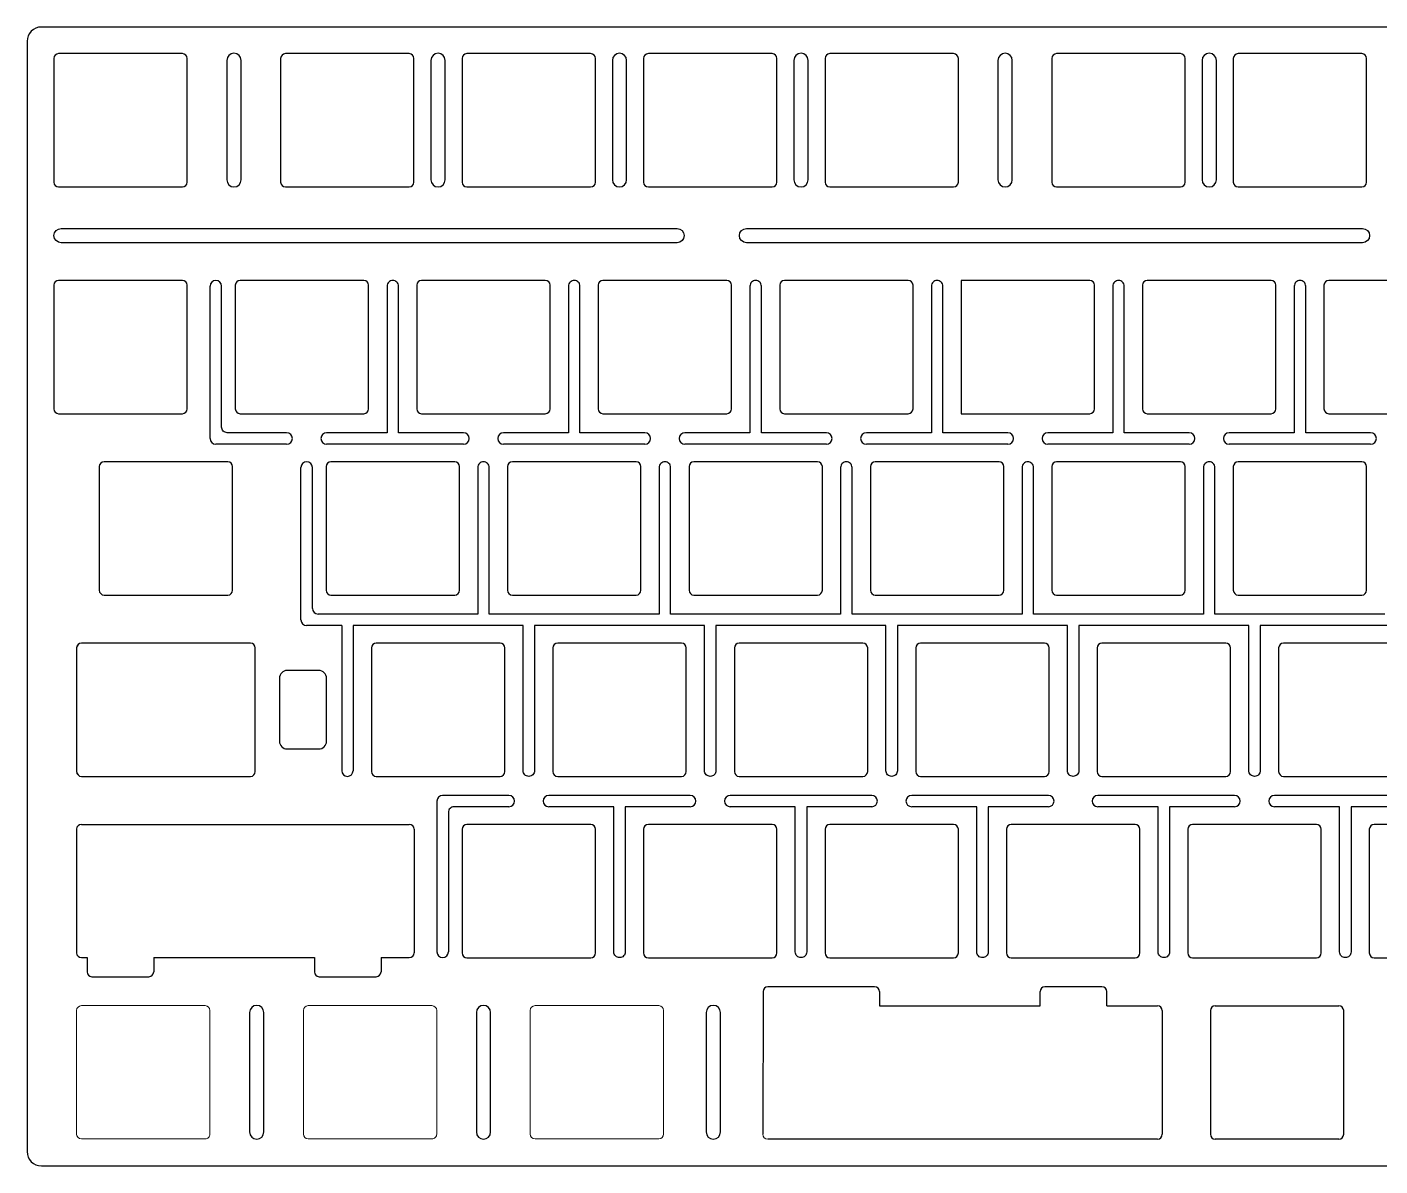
# Model space of a CAD drawing. Header units: millimetres. Extents: x 87 to 435, y 218 to 337.
# Drawn here: x 86.8 to 228.9, y 217.7 to 337.3 of the extents above; entities that cross this region are included whole.
import ezdxf

# ---------------------------------------------------------------- set-up
doc = ezdxf.new("R2010")
doc.units = ezdxf.units.MM
doc.layers.add('PCB-RCB_PBL1', color=7, linetype='Continuous')
doc.layers.add('레이어 3', color=7, linetype='Continuous', lineweight=0)
doc.layers.add('레이어 4', color=7, linetype='Continuous', lineweight=0)

# ---------------------------------------------------------------- blocks, each defined once
blk = doc.blocks.new('Block_2')
at = {"layer": '레이어 4', "color": 7, "lineweight": 25}
for p, q in [((794.99, 494.5), (794.99, 481.5)), ((795.49, 495), (829.92, 495)), ((830.42, 494.5), (830.42, 481.5)), ((795.49, 481), (796.08, 481)), ((796.08, 481), (796.08, 479.5)), ((803.08, 481), (803.08, 479.5)), ((803.08, 481), (819.95, 481)), ((819.95, 481), (819.95, 479.5)), ((826.95, 481), (826.95, 479.5)), ((826.95, 481), (829.92, 481)), ((796.58, 479), (802.58, 479)), ((820.45, 479), (826.45, 479))]:
    blk.add_line(p, q, dxfattribs=at)
for points in [[(795.49, 495), (795.21, 495), (794.99, 494.77), (794.99, 494.5)], [(830.42, 494.5), (830.42, 494.77), (830.2, 495), (829.92, 495)], [(794.99, 481.5), (794.99, 481.22), (795.21, 481), (795.49, 481)], [(829.92, 481), (830.2, 481), (830.42, 481.22), (830.42, 481.5)], [(796.08, 479.5), (796.08, 479.22), (796.3, 479), (796.58, 479)], [(802.58, 479), (802.85, 479), (803.08, 479.22), (803.08, 479.5)], [(819.95, 479.5), (819.95, 479.22), (820.18, 479), (820.45, 479)], [(826.45, 479), (826.73, 479), (826.95, 479.22), (826.95, 479.5)]]:
    blk.add_open_spline(points, degree=3, dxfattribs=at)

msp = doc.modelspace()

# ---------------------------------------------------------------- linework, layer by layer
at = {"color": 7, "linetype": 'Continuous', "true_color": 0xffffff}
for p, q in [((89.66, 334), (89.66, 321)), ((103.16, 334.5), (90.16, 334.5)), ((103.66, 321), (103.66, 334)), ((113.47, 334), (113.47, 321)), ((126.97, 334.5), (113.97, 334.5)), ((127.47, 321), (127.47, 334)), ((132.52, 334), (132.52, 321)), ((146.02, 334.5), (133.02, 334.5)), ((146.52, 321), (146.52, 334)), ((151.58, 334), (151.58, 321)), ((165.08, 334.5), (152.08, 334.5)), ((165.58, 321), (165.58, 334)), ((170.63, 334), (170.63, 321)), ((184.13, 334.5), (171.13, 334.5)), ((184.63, 321), (184.63, 334)), ((194.45, 334), (194.45, 321)), ((207.95, 334.5), (194.95, 334.5)), ((208.45, 321), (208.45, 334)), ((213.5, 334), (213.5, 321)), ((227, 334.5), (214, 334.5)), ((227.5, 321), (227.5, 334)), ((107.82, 333.79), (107.82, 321.25)), ((109.32, 321.25), (109.32, 333.79)), ((129.25, 333.79), (129.25, 321.25)), ((130.75, 321.25), (130.75, 333.79)), ((148.3, 333.79), (148.3, 321.25)), ((149.8, 321.25), (149.8, 333.79)), ((167.36, 333.79), (167.36, 321.25)), ((168.86, 321.25), (168.86, 333.79)), ((188.79, 333.79), (188.79, 321.25)), ((190.29, 321.25), (190.29, 333.79)), ((210.22, 333.79), (210.22, 321.25)), ((211.72, 321.25), (211.72, 333.79)), ((90.16, 320.5), (103.16, 320.5)), ((113.97, 320.5), (126.97, 320.5)), ((133.02, 320.5), (146.02, 320.5)), ((152.08, 320.5), (165.08, 320.5)), ((171.13, 320.5), (184.13, 320.5)), ((194.95, 320.5), (207.95, 320.5)), ((214, 320.5), (227, 320.5)), ((89.66, 310.18), (89.66, 297.18)), ((103.16, 310.68), (90.16, 310.68)), ((103.66, 297.18), (103.66, 310.18)), ((108.71, 310.18), (108.71, 297.18)), ((122.21, 310.68), (109.21, 310.68)), ((122.71, 297.18), (122.71, 310.18)), ((127.76, 310.18), (127.76, 297.18)), ((141.26, 310.68), (128.26, 310.68)), ((141.76, 297.18), (141.76, 310.18)), ((146.81, 310.18), (146.81, 297.18)), ((160.31, 310.68), (147.31, 310.68)), ((160.81, 297.18), (160.81, 310.18)), ((165.87, 310.18), (165.87, 297.18)), ((179.37, 310.68), (166.37, 310.68)), ((179.87, 297.18), (179.87, 310.18)), ((184.92, 310.68), (184.92, 296.68)), ((198.42, 310.68), (184.92, 310.68)), ((198.92, 297.18), (198.92, 310.18)), ((203.97, 310.18), (203.97, 297.18)), ((217.47, 310.68), (204.47, 310.68)), ((217.97, 297.18), (217.97, 310.18)), ((223.02, 310.18), (223.02, 297.18)), ((236.52, 310.68), (223.52, 310.68)), ((90.16, 296.68), (103.16, 296.68)), ((109.21, 296.68), (122.21, 296.68)), ((128.26, 296.68), (141.26, 296.68)), ((147.31, 296.68), (160.31, 296.68)), ((166.37, 296.68), (179.37, 296.68)), ((184.92, 296.68), (198.42, 296.68)), ((204.47, 296.68), (217.47, 296.68)), ((223.52, 296.68), (236.52, 296.68)), ((107.93, 291.63), (94.93, 291.63)), ((131.75, 291.63), (118.75, 291.63)), ((150.8, 291.63), (137.8, 291.63)), ((169.85, 291.63), (156.85, 291.63)), ((188.9, 291.63), (175.9, 291.63)), ((207.95, 291.63), (194.95, 291.63)), ((227, 291.63), (214, 291.63)), ((94.43, 291.13), (94.43, 278.13)), ((108.43, 278.13), (108.43, 291.13)), ((118.25, 291.13), (118.25, 278.13)), ((132.25, 278.13), (132.25, 291.13)), ((137.3, 291.13), (137.3, 278.13)), ((151.3, 278.13), (151.3, 291.13)), ((156.35, 291.13), (156.35, 278.13)), ((170.35, 278.13), (170.35, 291.13)), ((175.4, 291.13), (175.4, 278.13)), ((189.4, 278.13), (189.4, 291.13)), ((194.45, 291.13), (194.45, 278.13)), ((208.45, 278.13), (208.45, 291.13)), ((213.5, 291.13), (213.5, 278.13)), ((227.5, 278.13), (227.5, 291.13)), ((94.93, 277.63), (107.93, 277.63)), ((118.75, 277.63), (131.75, 277.63)), ((137.8, 277.63), (150.8, 277.63)), ((156.85, 277.63), (169.85, 277.63)), ((175.9, 277.63), (188.9, 277.63)), ((194.95, 277.63), (207.95, 277.63)), ((214, 277.63), (227, 277.63)), ((92.05, 272.08), (92.05, 259.08)), ((110.31, 272.58), (92.55, 272.58)), ((110.81, 259.08), (110.81, 272.08)), ((123.01, 272.08), (123.01, 259.08)), ((136.51, 272.58), (123.51, 272.58)), ((137.01, 259.08), (137.01, 272.08)), ((142.06, 272.08), (142.06, 259.08)), ((155.56, 272.58), (142.56, 272.58)), ((156.06, 259.08), (156.06, 272.08)), ((161.11, 272.08), (161.11, 259.08)), ((174.61, 272.58), (161.61, 272.58)), ((175.11, 259.08), (175.11, 272.08)), ((180.16, 272.08), (180.16, 259.08)), ((193.66, 272.58), (180.66, 272.58)), ((194.16, 259.08), (194.16, 272.08)), ((199.21, 272.08), (199.21, 259.08)), ((212.71, 272.58), (199.71, 272.58)), ((213.21, 259.08), (213.21, 272.08)), ((218.26, 272.08), (218.26, 259.08)), ((231.76, 272.58), (218.76, 272.58)), ((92.55, 258.58), (110.31, 258.58)), ((123.51, 258.58), (136.51, 258.58)), ((142.56, 258.58), (155.56, 258.58)), ((161.61, 258.58), (174.61, 258.58)), ((180.66, 258.58), (193.66, 258.58)), ((199.71, 258.58), (212.71, 258.58)), ((218.76, 258.58), (231.76, 258.58)), ((132.53, 253.03), (132.53, 240.03)), ((146.03, 253.53), (133.03, 253.53)), ((146.53, 240.03), (146.53, 253.03)), ((151.58, 253.03), (151.58, 240.03)), ((165.08, 253.53), (152.08, 253.53)), ((165.58, 240.03), (165.58, 253.03)), ((170.63, 253.03), (170.63, 240.03)), ((184.13, 253.53), (171.13, 253.53)), ((184.63, 240.03), (184.63, 253.03)), ((189.68, 253.03), (189.68, 240.03)), ((203.18, 253.53), (190.18, 253.53)), ((203.68, 240.03), (203.68, 253.03)), ((208.73, 253.03), (208.73, 240.03)), ((222.23, 253.53), (209.23, 253.53)), ((222.73, 240.03), (222.73, 253.03)), ((227.78, 253.03), (227.78, 240.03)), ((241.28, 253.53), (228.28, 253.53)), ((133.03, 239.53), (146.03, 239.53)), ((152.08, 239.53), (165.08, 239.53)), ((171.13, 239.53), (184.13, 239.53)), ((190.18, 239.53), (203.18, 239.53)), ((209.23, 239.53), (222.23, 239.53)), ((228.28, 239.53), (241.28, 239.53)), ((110.21, 233.77), (110.21, 221.23)), ((111.71, 221.23), (111.71, 233.77)), ((134.02, 233.77), (134.02, 221.23)), ((135.52, 221.23), (135.52, 233.77)), ((158.15, 233.77), (158.15, 221.23)), ((159.65, 221.23), (159.65, 233.77))]:
    msp.add_line(p, q, dxfattribs=at)
for p, q in [((164.12, 235.98), (164.11, 220.98)), ((175.84, 236.48), (164.62, 236.48)), ((176.34, 235.98), (176.34, 234.48)), ((193.21, 234.48), (193.21, 235.98)), ((199.71, 236.48), (193.71, 236.48)), ((200.21, 234.48), (200.21, 235.98)), ((176.34, 234.48), (193.21, 234.48)), ((200.21, 234.48), (205.54, 234.48)), ((211.59, 234.48), (224.59, 234.48)), ((206.04, 233.98), (206.04, 220.98)), ((211.09, 233.98), (211.09, 220.98)), ((225.09, 220.98), (225.09, 233.98)), ((205.54, 220.48), (164.61, 220.48)), ((224.59, 220.48), (211.59, 220.48))]:
    msp.add_line(p, q)
at = {"color": 7, "lineweight": 18, "true_color": 0xffffff}
for p, q in [((92.55, 234.5), (105.55, 234.5)), ((116.36, 234.5), (129.36, 234.5)), ((140.18, 234.5), (153.18, 234.5)), ((106.05, 234), (106.05, 221)), ((129.86, 234), (129.86, 221)), ((153.68, 234), (153.68, 221)), ((105.55, 220.5), (92.55, 220.5)), ((129.36, 220.5), (116.36, 220.5)), ((153.18, 220.5), (140.18, 220.5))]:
    msp.add_line(p, q, dxfattribs=at)
at = {"color": 7, "lineweight": 9, "true_color": 0xffffff}
for p, q in [((92.05, 221), (92.05, 234)), ((92.05, 221), (92.05, 234)), ((115.86, 221), (115.86, 234)), ((139.68, 221), (139.68, 234))]:
    msp.add_line(p, q, dxfattribs=at)
at = {"color": 7, "linetype": 'Continuous', "true_color": 0xffffff}
for centre, radius, start, end in [((90.16, 334), 0.5, 90, 180), ((103.16, 334), 0.5, 0, 90), ((108.57, 333.79), 0.75, 0, 180), ((113.97, 334), 0.5, 90, 180), ((126.97, 334), 0.5, 0, 90), ((130, 333.79), 0.75, 0, 180), ((133.02, 334), 0.5, 90, 180), ((146.02, 334), 0.5, 0, 90), ((149.05, 333.79), 0.75, 0, 180), ((152.08, 334), 0.5, 90, 180), ((165.08, 334), 0.5, 0, 90), ((168.11, 333.79), 0.75, 0, 180), ((171.13, 334), 0.5, 90, 180), ((184.13, 334), 0.5, 0, 90), ((189.54, 333.79), 0.75, 0, 180), ((194.95, 334), 0.5, 90, 180), ((207.95, 334), 0.5, 0, 90), ((210.97, 333.79), 0.75, 0, 180), ((214, 334), 0.5, 90, 180), ((227, 334), 0.5, 0, 90), ((108.57, 321.25), 0.75, 180, 0), ((130, 321.25), 0.75, 180, 0), ((149.05, 321.25), 0.75, 180, 0), ((168.11, 321.25), 0.75, 180, 0), ((189.54, 321.25), 0.75, 180, 0), ((210.97, 321.25), 0.75, 180, 0), ((90.16, 321), 0.5, 180, 270), ((103.16, 321), 0.5, 270, 0), ((113.97, 321), 0.5, 180, 270), ((126.97, 321), 0.5, 270, 0), ((133.02, 321), 0.5, 180, 270), ((146.02, 321), 0.5, 270, 0), ((152.08, 321), 0.5, 180, 270), ((165.08, 321), 0.5, 270, 0), ((171.13, 321), 0.5, 180, 270), ((184.13, 321), 0.5, 270, 0), ((194.95, 321), 0.5, 180, 270), ((207.95, 321), 0.5, 270, 0), ((214, 321), 0.5, 180, 270), ((227, 321), 0.5, 270, 0), ((90.16, 310.18), 0.5, 90, 180), ((103.16, 310.18), 0.5, 0, 90), ((109.21, 310.18), 0.5, 90, 180), ((122.21, 310.18), 0.5, 0, 90), ((128.26, 310.18), 0.5, 90, 180), ((141.26, 310.18), 0.5, 0, 90), ((147.31, 310.18), 0.5, 90, 180), ((160.31, 310.18), 0.5, 0, 90), ((166.37, 310.18), 0.5, 90, 180), ((179.37, 310.18), 0.5, 0, 90), ((198.42, 310.18), 0.5, 0, 90), ((204.47, 310.18), 0.5, 90, 180), ((217.47, 310.18), 0.5, 0, 90), ((223.52, 310.18), 0.5, 90, 180), ((90.16, 297.18), 0.5, 180, 270), ((103.16, 297.18), 0.5, 270, 0), ((109.21, 297.18), 0.5, 180, 270), ((122.21, 297.18), 0.5, 270, 0), ((128.26, 297.18), 0.5, 180, 270), ((141.26, 297.18), 0.5, 270, 0), ((147.31, 297.18), 0.5, 180, 270), ((160.31, 297.18), 0.5, 270, 0), ((166.37, 297.18), 0.5, 180, 270), ((179.37, 297.18), 0.5, 270, 0), ((198.42, 297.18), 0.5, 270, 0), ((204.47, 297.18), 0.5, 180, 270), ((217.47, 297.18), 0.5, 270, 0), ((223.52, 297.18), 0.5, 180, 270), ((94.93, 291.13), 0.5, 90, 180), ((107.93, 291.13), 0.5, 0, 90), ((118.75, 291.13), 0.5, 90, 180), ((131.75, 291.13), 0.5, 0, 90), ((137.8, 291.13), 0.5, 90, 180), ((150.8, 291.13), 0.5, 0, 90), ((156.85, 291.13), 0.5, 90, 180), ((169.85, 291.13), 0.5, 0, 90), ((175.9, 291.13), 0.5, 90, 180), ((188.9, 291.13), 0.5, 0, 90), ((194.95, 291.13), 0.5, 90, 180), ((207.95, 291.13), 0.5, 0, 90), ((214, 291.13), 0.5, 90, 180), ((227, 291.13), 0.5, 0, 90), ((94.93, 278.13), 0.5, 180, 270), ((107.93, 278.13), 0.5, 270, 0), ((118.75, 278.13), 0.5, 180, 270), ((131.75, 278.13), 0.5, 270, 0), ((137.8, 278.13), 0.5, 180, 270), ((150.8, 278.13), 0.5, 270, 0), ((156.85, 278.13), 0.5, 180, 270), ((169.85, 278.13), 0.5, 270, 0), ((175.9, 278.13), 0.5, 180, 270), ((188.9, 278.13), 0.5, 270, 0), ((194.95, 278.13), 0.5, 180, 270), ((207.95, 278.13), 0.5, 270, 0), ((214, 278.13), 0.5, 180, 270), ((227, 278.13), 0.5, 270, 0), ((92.55, 272.08), 0.5, 90, 180), ((110.31, 272.08), 0.5, 0, 90), ((123.51, 272.08), 0.5, 90, 180), ((136.51, 272.08), 0.5, 0, 90), ((142.56, 272.08), 0.5, 90, 180), ((155.56, 272.08), 0.5, 0, 90), ((161.61, 272.08), 0.5, 90, 180), ((174.61, 272.08), 0.5, 0, 90), ((180.66, 272.08), 0.5, 90, 180), ((193.66, 272.08), 0.5, 0, 90), ((199.71, 272.08), 0.5, 90, 180), ((212.71, 272.08), 0.5, 0, 90), ((218.76, 272.08), 0.5, 90, 180), ((92.55, 259.08), 0.5, 180, 270), ((110.31, 259.08), 0.5, 270, 0), ((123.51, 259.08), 0.5, 180, 270), ((136.51, 259.08), 0.5, 270, 0), ((142.56, 259.08), 0.5, 180, 270), ((155.56, 259.08), 0.5, 270, 0), ((161.61, 259.08), 0.5, 180, 270), ((174.61, 259.08), 0.5, 270, 0), ((180.66, 259.08), 0.5, 180, 270), ((193.66, 259.08), 0.5, 270, 0), ((199.71, 259.08), 0.5, 180, 270), ((212.71, 259.08), 0.5, 270, 0), ((218.76, 259.08), 0.5, 180, 270), ((133.03, 253.03), 0.5, 90, 180), ((146.03, 253.03), 0.5, 0, 90), ((152.08, 253.03), 0.5, 90, 180), ((165.08, 253.03), 0.5, 0, 90), ((171.13, 253.03), 0.5, 90, 180), ((184.13, 253.03), 0.5, 0, 90), ((190.18, 253.03), 0.5, 90, 180), ((203.18, 253.03), 0.5, 0, 90), ((209.23, 253.03), 0.5, 90, 180), ((222.23, 253.03), 0.5, 0, 90), ((228.28, 253.03), 0.5, 90, 180), ((133.03, 240.03), 0.5, 180, 270), ((146.03, 240.03), 0.5, 270, 0), ((152.08, 240.03), 0.5, 180, 270), ((165.08, 240.03), 0.5, 270, 0), ((171.13, 240.03), 0.5, 180, 270), ((184.13, 240.03), 0.5, 270, 0), ((190.18, 240.03), 0.5, 180, 270), ((203.18, 240.03), 0.5, 270, 0), ((209.23, 240.03), 0.5, 180, 270), ((222.23, 240.03), 0.5, 270, 0), ((228.28, 240.03), 0.5, 180, 270), ((110.96, 233.77), 0.75, 0, 180), ((134.77, 233.77), 0.75, 0, 180), ((158.9, 233.77), 0.75, 0, 180), ((110.96, 221.23), 0.75, 180, 0), ((134.77, 221.23), 0.75, 180, 0), ((158.9, 221.23), 0.75, 180, 0)]:
    msp.add_arc(centre, radius, start, end, dxfattribs=at)
for centre, start, end in [((164.62, 235.98), 90, 179.9877), ((175.84, 235.98), 0, 90), ((193.71, 235.98), 90, 180), ((199.71, 235.98), 0, 90), ((205.54, 233.98), 0, 90), ((211.59, 233.98), 90, 180), ((224.59, 233.98), 0, 90), ((205.54, 220.98), 270, 0), ((211.59, 220.98), 180, 270), ((224.59, 220.98), 270, 0)]:
    msp.add_arc(centre, 0.5, start, end)
at = {"color": 7, "lineweight": 9, "true_color": 0xffffff}
for centre, start, end in [((92.55, 234), 90, 180), ((92.55, 234), 90, 180), ((116.36, 234), 90, 180), ((140.18, 234), 90, 180), ((92.55, 221), 180, 270), ((92.55, 221), 180, 270), ((116.36, 221), 180, 270), ((140.18, 221), 180, 270), ((164.61, 220.98), 180, 270)]:
    msp.add_arc(centre, 0.5, start, end, dxfattribs=at)
at = {"color": 7, "lineweight": 18, "true_color": 0xffffff}
for centre, start, end in [((105.55, 234), 0, 90), ((129.36, 234), 0, 90), ((153.18, 234), 0, 90), ((105.55, 221), 269.9978, 0), ((129.36, 221), 269.9978, 0), ((153.18, 221), 270, 0)]:
    msp.add_arc(centre, 0.5, start, end, dxfattribs=at)
at = {"layer": 'PCB-RCB_PBL1', "color": 7, "linetype": 'Continuous', "true_color": 0xffffff}
for p, q in [((106.07, 294.08), (106.07, 310.08)), ((106.67, 310.68), (106.67, 310.68)), ((114.1, 293.48), (106.67, 293.48)), ((132.67, 293.48), (118.3, 293.48)), ((151.72, 293.48), (136.87, 293.48)), ((170.77, 293.48), (155.92, 293.48)), ((189.82, 293.48), (174.97, 293.48)), ((208.87, 293.48), (194.02, 293.48)), ((227.92, 293.48), (213.07, 293.48)), ((116.2, 291.63), (116.2, 291.63)), ((115.6, 275.03), (115.6, 291.03)), ((116.8, 276.23), (116.8, 291.03)), ((134.17, 275.63), (117.4, 275.63)), ((134.17, 275.63), (120.96, 275.63)), ((153.22, 275.63), (135.37, 275.63)), ((172.27, 275.63), (154.42, 275.63)), ((191.32, 275.63), (173.47, 275.63)), ((210.37, 275.63), (192.52, 275.63)), ((229.42, 275.63), (211.57, 275.63)), ((119.88, 274.43), (116.2, 274.43)), ((119.88, 274.43), (119.88, 259.18)), ((138.93, 274.43), (121.68, 274.43)), ((157.98, 274.43), (140.13, 274.43)), ((177.03, 274.43), (159.18, 274.43)), ((196.08, 274.43), (178.23, 274.43)), ((215.13, 274.43), (197.28, 274.43)), ((234.18, 274.43), (216.33, 274.43)), ((120.48, 258.58), (120.48, 258.58)), ((129.88, 255.99), (129.88, 240.14)), ((137.43, 256.59), (130.48, 256.59)), ((156.48, 256.59), (141.63, 256.59)), ((130.48, 239.54), (130.48, 239.54))]:
    msp.add_line(p, q, dxfattribs=at)
for points in [[(114.1, 294.68), (107.87, 294.68, -0.414214), (107.27, 295.28), (107.27, 310.08)], [(125.85, 294.68), (125.85, 310.08, 0.414214), (125.25, 310.68), (125.25, 310.68, 0.414214), (124.65, 310.08), (124.65, 294.68)], [(144.9, 294.68), (144.9, 310.08, 0.414214), (144.3, 310.68), (144.3, 310.68, 0.414214), (143.7, 310.08), (143.7, 294.68)], [(163.95, 294.68), (163.95, 310.08, 0.414214), (163.35, 310.68), (163.35, 310.68, 0.414214), (162.75, 310.08), (162.75, 294.68)], [(183, 294.68), (183, 310.08, 0.414214), (182.4, 310.68), (182.4, 310.68, 0.414214), (181.8, 310.08), (181.8, 294.68)], [(202.05, 294.68), (202.05, 310.08, 0.414214), (201.45, 310.68), (201.45, 310.68, 0.414214), (200.85, 310.08), (200.85, 294.68)], [(221.1, 294.68), (221.1, 310.08, 0.414214), (220.5, 310.68), (220.5, 310.68, 0.414214), (219.9, 310.08), (219.9, 294.68)], [(135.37, 285.73), (135.37, 291.03, 0.414214), (134.77, 291.63), (134.77, 291.63, 0.414214), (134.17, 291.03), (134.17, 285.73)], [(154.42, 275.63), (154.42, 291.03, 0.414214), (153.82, 291.63), (153.82, 291.63, 0.414214), (153.22, 291.03), (153.22, 275.63)], [(173.47, 275.63), (173.47, 291.03, 0.414214), (172.87, 291.63), (172.87, 291.63, 0.414214), (172.27, 291.03), (172.27, 275.63)], [(192.52, 275.63), (192.52, 291.03, 0.414214), (191.92, 291.63), (191.92, 291.63, 0.414214), (191.32, 291.03), (191.32, 275.63)], [(211.57, 275.63), (211.57, 291.03, 0.414214), (210.97, 291.63), (210.97, 291.63, 0.414214), (210.37, 291.03), (210.37, 275.63)], [(140.13, 274.43), (140.13, 259.18, -0.414214), (139.53, 258.58), (139.53, 258.58, -0.414214), (138.93, 259.18), (138.93, 274.43)], [(159.18, 274.43), (159.18, 259.18, -0.414214), (158.58, 258.58), (158.58, 258.58, -0.414214), (157.98, 259.18), (157.98, 274.43)], [(178.23, 274.43), (178.23, 259.18, -0.414214), (177.63, 258.58), (177.63, 258.58, -0.414214), (177.03, 259.18), (177.03, 274.43)], [(197.28, 274.43), (197.28, 259.18, -0.414214), (196.68, 258.58), (196.68, 258.58, -0.414214), (196.08, 259.18), (196.08, 274.43)], [(216.33, 274.43), (216.33, 259.18, -0.414214), (215.73, 258.58), (215.73, 258.58, -0.414214), (215.13, 259.18), (215.13, 274.43)], [(137.43, 255.39), (131.68, 255.39, 0.414214), (131.08, 254.79), (131.08, 240.14)], [(149.66, 255.39), (149.66, 240.14, -0.414214), (149.06, 239.54), (149.06, 239.54, -0.414214), (148.46, 240.14), (148.46, 255.39)], [(168.71, 255.39), (168.71, 240.14, -0.414214), (168.11, 239.54), (168.11, 239.54, -0.414214), (167.51, 240.14), (167.51, 255.39)], [(187.76, 255.39), (187.76, 240.14, -0.414214), (187.16, 239.54), (187.16, 239.54, -0.414214), (186.56, 240.14), (186.56, 255.39)], [(206.81, 255.39), (206.81, 240.14, -0.414214), (206.21, 239.54), (206.21, 239.54, -0.414214), (205.61, 240.14), (205.61, 255.39)], [(225.86, 255.39), (225.86, 240.14, -0.414214), (225.26, 239.54), (225.26, 239.54, -0.414214), (224.66, 240.14), (224.66, 255.39)]]:
    msp.add_lwpolyline(points, format="xyb", dxfattribs=at)
for points in [[(124.65, 294.68), (118.3, 294.68)], [(132.67, 294.68), (125.85, 294.68)], [(143.7, 294.68), (136.87, 294.68)], [(151.72, 294.68), (144.9, 294.68)], [(162.75, 294.68), (155.92, 294.68)], [(170.77, 294.68), (163.95, 294.68)], [(181.8, 294.68), (174.97, 294.68)], [(189.82, 294.68), (183, 294.68)], [(200.85, 294.68), (194.02, 294.68)], [(208.87, 294.68), (202.05, 294.68)], [(219.9, 294.68), (213.07, 294.68)], [(227.92, 294.68), (221.1, 294.68)], [(134.17, 291.03), (134.17, 275.63)], [(135.37, 275.63), (135.37, 285.73)], [(153.22, 275.63), (135.37, 275.63)], [(172.27, 275.63), (154.42, 275.63)], [(191.32, 275.63), (173.47, 275.63)], [(210.37, 275.63), (192.52, 275.63)], [(229.42, 275.63), (211.57, 275.63)], [(138.93, 274.43), (121.08, 274.43), (121.08, 259.18)], [(157.98, 274.43), (140.13, 274.43)], [(137.43, 256.59), (130.48, 256.59)], [(156.48, 256.59), (141.63, 256.59)], [(175.53, 256.59), (160.68, 256.59)], [(194.08, 256.59), (179.73, 256.59)], [(213.63, 256.59), (199.28, 256.59)], [(232.68, 256.59), (217.83, 256.59)], [(148.46, 255.39), (141.63, 255.39)], [(156.48, 255.39), (149.66, 255.39)], [(167.51, 255.39), (160.68, 255.39)], [(175.53, 255.39), (168.71, 255.39)], [(186.56, 255.39), (179.73, 255.39)], [(194.08, 255.39), (187.76, 255.39)], [(205.61, 255.39), (199.28, 255.39)], [(213.63, 255.39), (206.81, 255.39)], [(224.66, 255.39), (217.83, 255.39)], [(232.68, 255.39), (225.86, 255.39)]]:
    msp.add_lwpolyline(points, dxfattribs=at)
for centre, start, end in [((106.67, 310.08), 90, 180), ((106.67, 310.08), 0, 90), ((106.67, 294.08), 180, 270), ((114.1, 294.08), 270, 90), ((118.3, 294.08), 90, 270), ((132.67, 294.08), 270, 90), ((136.87, 294.08), 90, 270), ((151.72, 294.08), 270, 90), ((155.92, 294.08), 90, 270), ((170.77, 294.08), 270, 90), ((174.97, 294.08), 90, 270), ((189.82, 294.08), 270, 90), ((194.02, 294.08), 90, 270), ((208.87, 294.08), 270, 90), ((213.07, 294.08), 90, 270), ((227.92, 294.08), 270, 90), ((116.2, 291.03), 90, 180), ((116.2, 291.03), 0, 90), ((117.4, 276.23), 180, 270), ((116.2, 275.03), 180, 270), ((120.48, 259.18), 180, 270), ((120.48, 259.18), 270, 0), ((130.48, 255.99), 90, 180), ((137.43, 255.99), 270, 90), ((141.63, 255.99), 90, 270), ((156.48, 255.99), 270, 90), ((160.68, 255.99), 90, 270), ((175.53, 255.99), 270, 90), ((179.73, 255.99), 90, 270), ((194.08, 255.99), 270, 90), ((199.28, 255.99), 90, 270), ((213.63, 255.99), 270, 90), ((217.83, 255.99), 90, 270), ((130.48, 240.14), 180, 270), ((130.48, 240.14), 270, 0)]:
    msp.add_arc(centre, 0.6, start, end, dxfattribs=at)
at = {"layer": '레이어 3', "color": 7, "lineweight": 25}
msp.add_line((167.87, 217.66), (292.17, 217.66), dxfattribs=at)
for points, knots in [([(435.11, 274.51), (435.11, 274.51), (435.11, 335.8), (435.11, 335.8), (435.11, 336.62), (434.44, 337.3), (433.61, 337.3), (433.61, 337.3), (433.61, 337.3), (433.61, 337.3), (433.61, 337.3), (88.35, 337.3), (88.35, 337.3), (87.52, 337.3), (86.85, 336.62), (86.85, 335.8), (86.85, 335.8), (86.85, 335.8), (86.85, 335.8), (86.85, 335.8), (86.85, 219.16), (86.85, 219.16), (86.85, 218.33), (87.52, 217.66), (88.35, 217.66), (88.35, 217.66), (88.35, 217.66), (88.35, 217.66), (88.35, 217.66), (167.87, 217.66), (167.87, 217.66)], [0, 0, 0, 0, 1, 1, 1, 2, 2, 2, 3, 3, 3, 4, 4, 4, 5, 5, 5, 6, 6, 6, 7, 7, 7, 8, 8, 8, 9, 9, 9, 10, 10, 10, 10]), ([(155.09, 314.64), (155.5, 314.64), (155.84, 314.97), (155.84, 315.39), (155.84, 315.8), (155.5, 316.14), (155.09, 316.14), (155.09, 316.14), (153.59, 316.14), (153.59, 316.14), (153.59, 316.14), (90.42, 316.14), (90.42, 316.14), (90.01, 316.14), (89.67, 315.8), (89.67, 315.39), (89.67, 314.97), (90.01, 314.64), (90.42, 314.64), (90.42, 314.64), (153.59, 314.64), (153.59, 314.64), (153.59, 314.64), (155.09, 314.64), (155.09, 314.64)], [0, 0, 0, 0, 1, 1, 1, 2, 2, 2, 3, 3, 3, 4, 4, 4, 5, 5, 5, 6, 6, 6, 7, 7, 7, 8, 8, 8, 8]), ([(227.06, 314.64), (227.47, 314.64), (227.81, 314.97), (227.81, 315.39), (227.81, 315.8), (227.47, 316.14), (227.06, 316.14), (227.06, 316.14), (225.56, 316.14), (225.56, 316.14), (225.56, 316.14), (162.39, 316.14), (162.39, 316.14), (161.98, 316.14), (161.64, 315.8), (161.64, 315.39), (161.64, 314.97), (161.98, 314.64), (162.39, 314.64), (162.39, 314.64), (225.56, 314.64), (225.56, 314.64), (225.56, 314.64), (227.06, 314.64), (227.06, 314.64)], [0, 0, 0, 0, 1, 1, 1, 2, 2, 2, 3, 3, 3, 4, 4, 4, 5, 5, 5, 6, 6, 6, 7, 7, 7, 8, 8, 8, 8]), ([(92.05, 272.08), (92.05, 272.36), (92.28, 272.58), (92.55, 272.58), (92.55, 272.58), (110.31, 272.58), (110.31, 272.58), (110.59, 272.58), (110.81, 272.36), (110.81, 272.08), (110.81, 272.08), (110.81, 259.08), (110.81, 259.08), (110.81, 258.81), (110.59, 258.58), (110.31, 258.58), (110.31, 258.58), (92.55, 258.58), (92.55, 258.58), (92.28, 258.58), (92.05, 258.81), (92.05, 259.08), (92.05, 259.08), (92.05, 272.08), (92.05, 272.08)], [0, 0, 0, 0, 1, 1, 1, 2, 2, 2, 3, 3, 3, 4, 4, 4, 5, 5, 5, 6, 6, 6, 7, 7, 7, 8, 8, 8, 8]), ([(114.16, 261.46), (114.16, 261.46), (114.16, 261.46), (114.16, 261.46), (113.71, 261.46), (113.34, 261.83), (113.34, 262.28), (113.34, 262.28), (113.34, 268.88), (113.34, 268.88), (113.34, 268.88), (113.34, 268.88), (113.34, 268.88), (113.34, 269.34), (113.71, 269.71), (114.16, 269.71), (114.16, 269.71), (117.46, 269.71), (117.46, 269.71), (117.46, 269.71), (117.46, 269.71), (117.46, 269.71), (117.92, 269.71), (118.29, 269.34), (118.29, 268.88), (118.29, 268.88), (118.29, 262.28), (118.29, 262.28), (118.29, 262.28), (118.29, 262.28), (118.29, 262.28), (118.29, 261.83), (117.92, 261.46), (117.46, 261.46), (117.46, 261.46), (114.16, 261.46), (114.16, 261.46)], [0, 0, 0, 0, 1, 1, 1, 2, 2, 2, 3, 3, 3, 4, 4, 4, 5, 5, 5, 6, 6, 6, 7, 7, 7, 8, 8, 8, 9, 9, 9, 10, 10, 10, 11, 11, 11, 12, 12, 12, 12])]:
    msp.add_open_spline(points, degree=3, knots=knots, dxfattribs=at)

# ---------------------------------------------------------------- block references
at = {"layer": '레이어 4'}
msp.add_blockref('Block_2', (-702.94, -241.46), dxfattribs=at)

doc.saveas('drawing.dxf')
